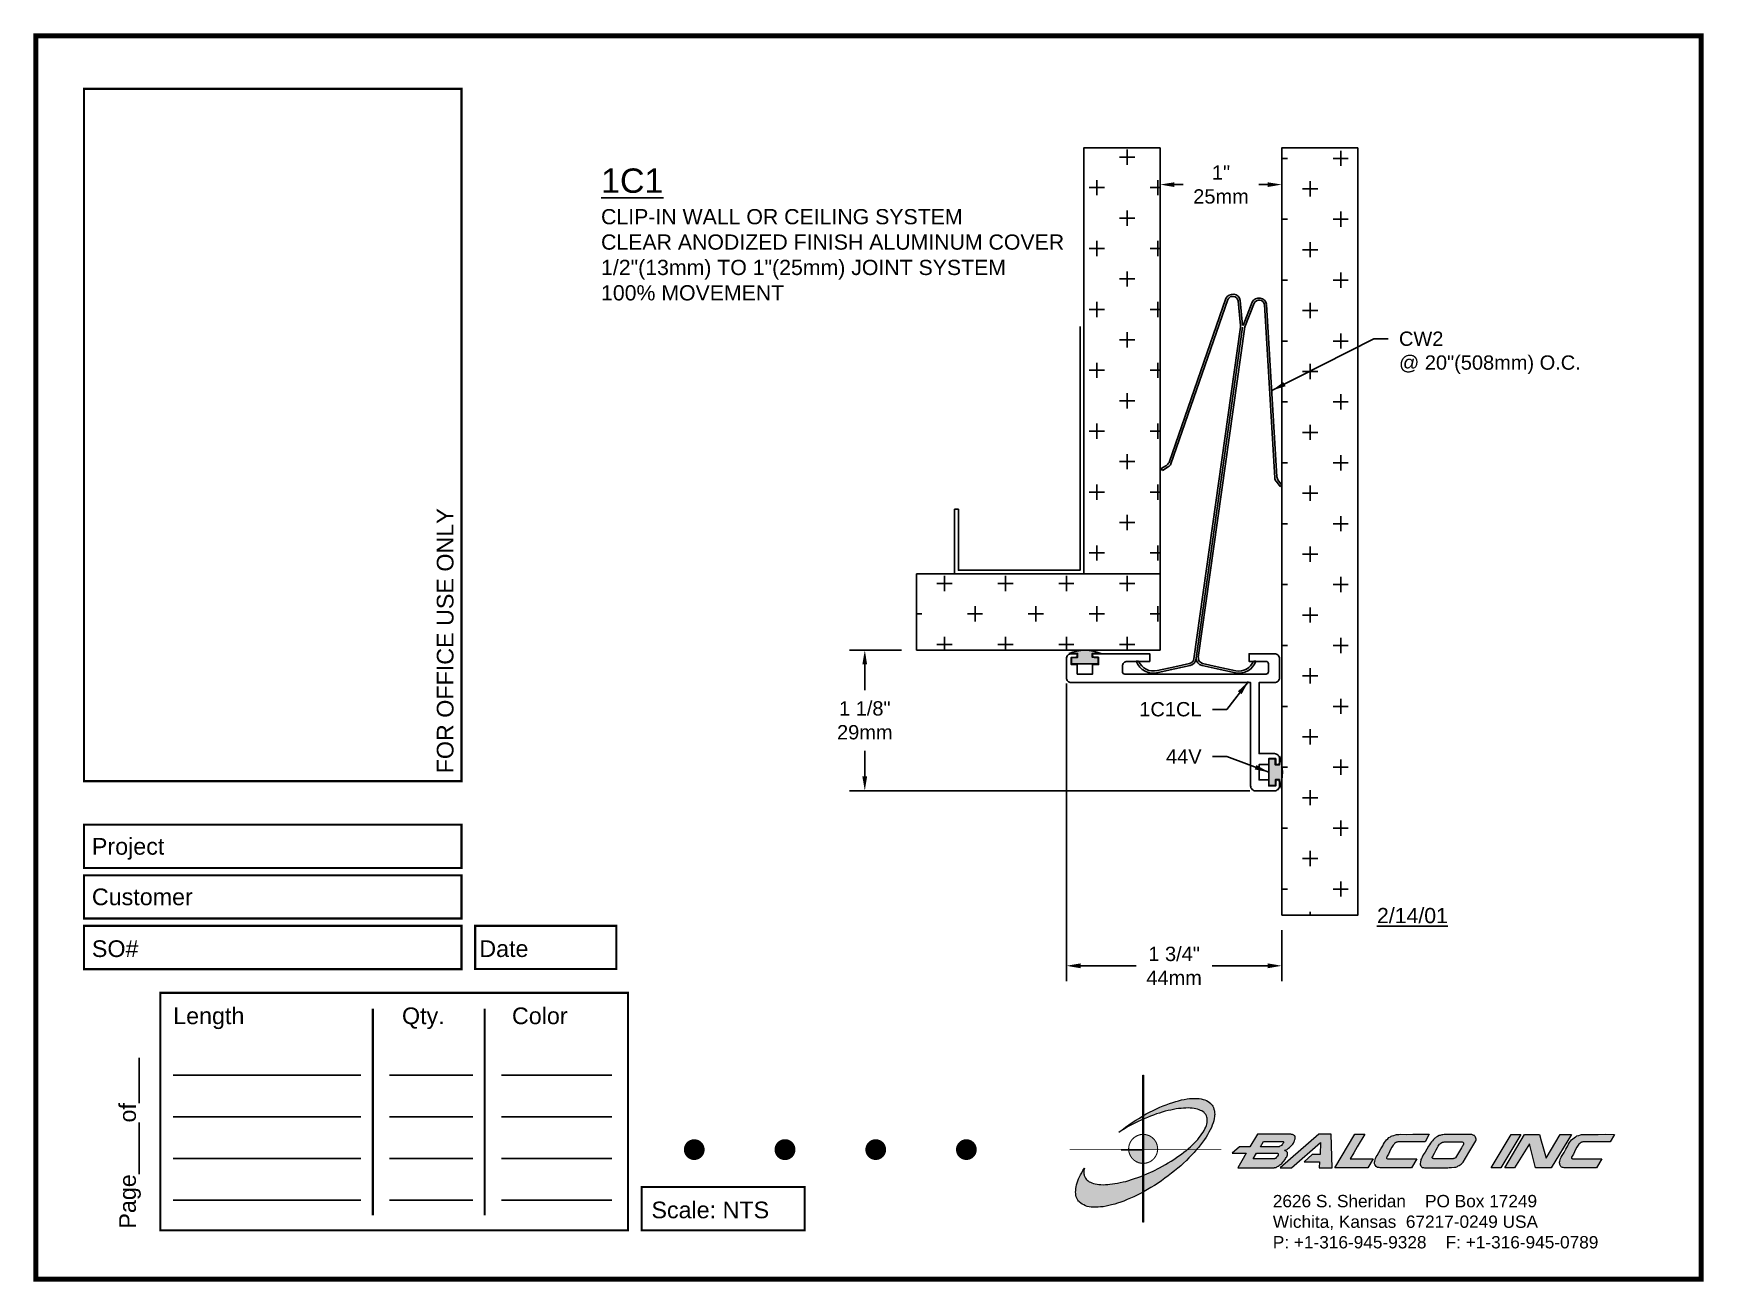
# Paper-space layout 'Layout1' of a CAD drawing. Header units: inches. Extents: x 0 to 10, y 0 to 7.5.
# The model-space entities are those that its viewports show. They can reach past a viewport. Long polylines and large blocks are cut down to what shows.
import ezdxf

# ---------------------------------------------------------------- set-up
doc = ezdxf.new("R2010")
doc.units = ezdxf.units.IN
doc.header["$MEASUREMENT"] = 0
for name, color, linetype in [('Anchors', 4, 'Continuous'), ('Border', 7, 'Continuous'), ('Conditions', 1, 'Continuous'), ('Dimensions', 3, 'Continuous'), ('Fillers', 2, 'Continuous'), ('Text', 2, 'Continuous')]:
    doc.layers.add(name, color=color, linetype=linetype)
doc.styles.add('Arial', font='arial.ttf')
doc.dimstyles.new('Arial', dxfattribs={"dimtxt": 0.1175, "dimasz": 0.1175, "dimexe": 0.125, "dimexo": 0.125, "dimgap": 0.09, "dimtad": 0, "dimtih": 1, "dimtoh": 1, "dimdec": 4, "dimzin": 0, "dimdsep": 46, "dimlunit": 4, "dimtxsty": 'Arial', "dimcen": 0.09, "dimadec": 0, "dimazin": 0, "dimtfac": 1, "dimtdec": 4, "dimtofl": 0, "dimtmove": 0, "dimatfit": 3, "dimfxl": 0, "dimfrac": 2, "dimtolj": 1, "dimtzin": 0, "dimarcsym": 0})

# ---------------------------------------------------------------- blocks, each defined once
blk = doc.blocks.new('CADlogo')
h = blk.add_hatch(color=256)
h.paths.add_polyline_path([(0.918, 1.81), (0.909, 1.81), (0.909, 1.322), (0.918, 1.327)])
h.paths.add_polyline_path([(0.918, 1.285), (0.909, 1.281), (0.909, 1.1), (0.918, 1.1)])
h.paths.add_polyline_path([(0.918, 0.917), (0.909, 0.917), (0.909, 0.762), (0.909, 0.753), (0.91, 0.753), (0.918, 0.753)])
h.paths.add_polyline_path([(0.918, 1.091), (0.918, 1.1), (0.91, 1.1), (0.909, 1.1), (0.909, 0.917), (0.918, 0.917), (0.918, 0.919), (0.915, 0.919)])
h.paths.add_polyline_path([(0.918, 0.412), (0.909, 0.407), (0.909, 0.049), (0.918, 0.049)])
h.paths.add_polyline_path([(0.918, 0.753), (0.909, 0.753), (0.909, 0.606), (0.918, 0.609)])
h.paths.add_polyline_path([(0.918, 0.609), (0.909, 0.606), (0.909, 0.407), (0.918, 0.412)])
h.paths.add_polyline_path([(0.918, 1.327), (0.909, 1.322), (0.909, 1.281), (0.918, 1.285)])
h = blk.add_hatch(color=175)
h.paths.add_polyline_path([(0.574, 0.51), (0.543, 0.506), (0.514, 0.502), (0.487, 0.499), (0.459, 0.499), (0.432, 0.497), (0.406, 0.499), (0.382, 0.5), (0.36, 0.502), (0.338, 0.508), (0.318, 0.511), (0.298, 0.519), (0.282, 0.526), (0.265, 0.533), (0.252, 0.543), (0.24, 0.553), (0.234, 0.559), (0.229, 0.564), (0.22, 0.577), (0.212, 0.592), (0.205, 0.607), (0.203, 0.616), (0.201, 0.627), (0.199, 0.643), (0.201, 0.66), (0.201, 0.671), (0.205, 0.682), (0.207, 0.694), (0.19, 0.667), (0.176, 0.641), (0.161, 0.616), (0.148, 0.59), (0.137, 0.566), (0.128, 0.543), (0.119, 0.519), (0.113, 0.495), (0.108, 0.473), (0.104, 0.451), (0.103, 0.44), (0.103, 0.429), (0.101, 0.409), (0.103, 0.391), (0.104, 0.38), (0.106, 0.371), (0.11, 0.352), (0.115, 0.336), (0.124, 0.318), (0.13, 0.31), (0.135, 0.301), (0.143, 0.294), (0.15, 0.286), (0.165, 0.274), (0.181, 0.263), (0.199, 0.254), (0.22, 0.244), (0.242, 0.237), (0.263, 0.232), (0.289, 0.228), (0.315, 0.226), (0.342, 0.226), (0.371, 0.226), (0.402, 0.23), (0.434, 0.233), (0.467, 0.239), (0.499, 0.246), (0.534, 0.254), (0.571, 0.263), (0.606, 0.275), (0.644, 0.286), (0.682, 0.301), (0.721, 0.318), (0.759, 0.334), (0.799, 0.352), (0.841, 0.371), (0.882, 0.393), (0.909, 0.407), (0.909, 0.606), (0.884, 0.596), (0.847, 0.583), (0.81, 0.57), (0.774, 0.559), (0.739, 0.548), (0.704, 0.537), (0.671, 0.53), (0.638, 0.522), (0.606, 0.515)])
h.paths.add_polyline_path([(1.18, 0.738), (1.109, 0.698), (1.034, 0.661), (0.957, 0.627), (0.918, 0.609), (0.918, 0.412), (0.924, 0.414), (0.964, 0.438), (1.006, 0.462), (1.05, 0.489), (1.092, 0.517), (1.134, 0.544), (1.174, 0.574), (1.215, 0.603), (1.253, 0.634), (1.291, 0.663), (1.328, 0.694), (1.365, 0.725), (1.399, 0.757), (1.432, 0.788), (1.463, 0.819), (1.494, 0.85), (1.524, 0.883), (1.554, 0.917), (1.44, 0.917), (1.429, 0.908), (1.401, 0.886), (1.374, 0.864), (1.343, 0.842), (1.312, 0.822), (1.28, 0.8), (1.248, 0.778), (1.215, 0.758)])
h.paths.add_polyline_path([(1.769, 1.382), (1.767, 1.393), (1.763, 1.404), (1.758, 1.422), (1.749, 1.441), (1.743, 1.45), (1.738, 1.457), (1.73, 1.464), (1.725, 1.472), (1.709, 1.485), (1.692, 1.496), (1.674, 1.506), (1.654, 1.514), (1.632, 1.521), (1.61, 1.527), (1.584, 1.53), (1.559, 1.532), (1.531, 1.532), (1.502, 1.532), (1.471, 1.53), (1.44, 1.527), (1.407, 1.521), (1.374, 1.514), (1.339, 1.505), (1.304, 1.496), (1.268, 1.485), (1.229, 1.472), (1.191, 1.457), (1.152, 1.442), (1.114, 1.426), (1.074, 1.408), (1.034, 1.388), (0.991, 1.367), (0.951, 1.346), (0.918, 1.327), (0.918, 1.285), (0.926, 1.289), (0.964, 1.305), (1.001, 1.32), (1.037, 1.333), (1.074, 1.346), (1.109, 1.356), (1.143, 1.367), (1.178, 1.378), (1.213, 1.386), (1.246, 1.393), (1.277, 1.4), (1.31, 1.406), (1.339, 1.41), (1.368, 1.413), (1.398, 1.417), (1.425, 1.417), (1.452, 1.419), (1.476, 1.417), (1.502, 1.415), (1.524, 1.413), (1.546, 1.408), (1.566, 1.404), (1.584, 1.397), (1.602, 1.389), (1.617, 1.382), (1.632, 1.373), (1.644, 1.362), (1.65, 1.356), (1.655, 1.351), (1.665, 1.338), (1.672, 1.325), (1.677, 1.309), (1.681, 1.294), (1.683, 1.278), (1.683, 1.261), (1.683, 1.252), (1.681, 1.243), (1.677, 1.225), (1.672, 1.207), (1.665, 1.186), (1.655, 1.166), (1.644, 1.146), (1.632, 1.126), (1.619, 1.106), (1.602, 1.084), (1.586, 1.062), (1.568, 1.04), (1.548, 1.018), (1.527, 0.996), (1.504, 0.974), (1.48, 0.952), (1.456, 0.93), (1.44, 0.917), (1.554, 0.917), (1.579, 0.945), (1.602, 0.976), (1.626, 1.007), (1.648, 1.038), (1.668, 1.067), (1.687, 1.097), (1.703, 1.128), (1.719, 1.155), (1.732, 1.185), (1.743, 1.212), (1.752, 1.239), (1.758, 1.252), (1.762, 1.265), (1.767, 1.291), (1.771, 1.314), (1.771, 1.327), (1.773, 1.338), (1.771, 1.362), (1.771, 1.373)])
h.paths.add_polyline_path([(0.867, 1.296), (0.825, 1.271), (0.781, 1.243), (0.741, 1.214), (0.701, 1.186), (0.66, 1.157), (0.622, 1.128), (0.675, 1.161), (0.732, 1.194), (0.79, 1.225), (0.82, 1.239), (0.851, 1.254), (0.909, 1.281), (0.909, 1.322)])
h = blk.add_hatch(color=256)
h.paths.add_polyline_path([(1.074, 0.991), (1.07, 1.001), (1.065, 1.011), (1.059, 1.021), (1.053, 1.03), (1.046, 1.038), (1.039, 1.047), (1.031, 1.054), (1.022, 1.062), (1.014, 1.068), (1.004, 1.074), (0.995, 1.08), (0.985, 1.085), (0.975, 1.089), (0.964, 1.093), (0.954, 1.096), (0.943, 1.098), (0.932, 1.099), (0.921, 1.1), (0.918, 1.1), (0.918, 0.917), (0.94, 0.917), (1.086, 0.917), (1.087, 0.927), (1.086, 0.938), (1.085, 0.949), (1.083, 0.96), (1.081, 0.97), (1.078, 0.981)])
h.paths.add_polyline_path([(0.909, 0.917), (0.739, 0.917), (0.74, 0.91), (0.741, 0.899), (0.743, 0.888), (0.746, 0.878), (0.75, 0.867), (0.754, 0.857), (0.758, 0.847), (0.764, 0.837), (0.77, 0.828), (0.776, 0.819), (0.783, 0.811), (0.791, 0.803), (0.799, 0.795), (0.808, 0.788), (0.817, 0.782), (0.826, 0.776), (0.836, 0.771), (0.846, 0.766), (0.856, 0.762), (0.867, 0.759), (0.877, 0.757), (0.888, 0.755), (0.899, 0.753), (0.909, 0.753)])
h.paths.add_polyline_path([(0.918, 1.1), (0.91, 1.1), (0.909, 1.1), (0.909, 0.917), (0.918, 0.917)])
h = blk.add_hatch(color=256)
h.paths.add_polyline_path([(2.148, 0.874), (2.098, 0.784), (2.049, 0.7), (2.484, 0.7), (2.491, 0.702), (2.501, 0.703), (2.508, 0.705), (2.512, 0.707), (2.517, 0.711), (2.532, 0.72), (2.546, 0.729), (2.554, 0.735), (2.563, 0.74), (2.572, 0.747), (2.581, 0.757), (2.59, 0.768), (2.599, 0.777), (2.616, 0.799), (2.623, 0.811), (2.63, 0.822), (2.636, 0.833), (2.641, 0.844), (2.645, 0.855), (2.647, 0.864), (2.647, 0.879), (2.645, 0.883), (2.641, 0.886), (2.638, 0.892), (2.629, 0.899), (2.619, 0.905), (2.612, 0.91), (2.64, 0.921), (2.658, 0.936), (2.669, 0.943), (2.678, 0.95), (2.694, 0.967), (2.702, 0.976), (2.709, 0.985), (2.716, 0.994), (2.722, 1.005), (2.727, 1.014), (2.731, 1.025), (2.735, 1.038), (2.736, 1.049), (2.738, 1.062), (2.738, 1.073), (2.733, 1.082), (2.727, 1.088), (2.72, 1.093), (2.713, 1.097), (2.704, 1.099), (2.694, 1.1), (2.685, 1.102), (2.674, 1.102), (2.285, 1.102), (2.195, 0.952), (2.069, 0.952), (1.981, 0.874)])
h.paths.add_polyline_path([(2.274, 0.874), (2.53, 0.874), (2.534, 0.865), (2.532, 0.852), (2.524, 0.841), (2.515, 0.828), (2.505, 0.815), (2.493, 0.81), (2.49, 0.808), (2.235, 0.808)], flags=16)
h.paths.add_polyline_path([(2.321, 0.952), (2.356, 1.014), (2.587, 1.014), (2.592, 1.014), (2.597, 1.014), (2.597, 1.003), (2.59, 0.991), (2.583, 0.98), (2.569, 0.966), (2.555, 0.958), (2.546, 0.952), (2.535, 0.952)], flags=16)
h.paths.add_polyline_path([(3.04, 1.002), (3.036, 0.859), (2.941, 0.859), (2.844, 0.773), (3.031, 0.773), (3.027, 0.7), (3.181, 0.7), (3.168, 1.102), (3.02, 1.102), (2.557, 0.7), (2.694, 0.7)])
h.paths.add_polyline_path([(3.214, 0.7), (3.611, 0.7), (3.675, 0.808), (3.397, 0.808), (3.441, 0.881), (3.483, 0.952), (3.574, 1.102), (3.454, 1.102)])
h.paths.add_polyline_path([(3.788, 0.965), (3.766, 0.927), (3.743, 0.885), (3.721, 0.846), (3.71, 0.83), (3.702, 0.811), (3.697, 0.795), (3.693, 0.778), (3.691, 0.769), (3.691, 0.76), (3.691, 0.749), (3.693, 0.74), (3.7, 0.727), (3.708, 0.716), (3.711, 0.714), (3.724, 0.705), (3.733, 0.702), (3.744, 0.702), (3.757, 0.7), (3.774, 0.7), (4.134, 0.7), (4.196, 0.808), (3.854, 0.808), (3.841, 0.808), (3.833, 0.816), (3.836, 0.826), (3.843, 0.841), (3.856, 0.864), (3.869, 0.892), (3.883, 0.921), (3.898, 0.949), (3.914, 0.972), (3.924, 0.983), (3.931, 0.992), (3.943, 1.002), (3.954, 1.008), (3.969, 1.011), (4.297, 1.011), (4.346, 1.102), (4.238, 1.102), (4.15, 1.102), (4.075, 1.1), (3.997, 1.102), (3.982, 1.1), (3.968, 1.1), (3.955, 1.099), (3.942, 1.097), (3.92, 1.089), (3.9, 1.082), (3.889, 1.078), (3.88, 1.073), (3.863, 1.062), (3.849, 1.049), (3.834, 1.035), (3.821, 1.018), (3.81, 1.002), (3.799, 0.983)])
h.paths.add_polyline_path([(4.509, 1.097), (4.496, 1.095), (4.485, 1.093), (4.476, 1.089), (4.465, 1.086), (4.447, 1.077), (4.43, 1.066), (4.421, 1.06), (4.414, 1.055), (4.399, 1.04), (4.386, 1.025), (4.372, 1.011), (4.361, 0.994), (4.35, 0.976), (4.337, 0.96), (4.317, 0.923), (4.297, 0.888), (4.275, 0.855), (4.26, 0.828), (4.255, 0.813), (4.247, 0.799), (4.244, 0.784), (4.242, 0.777), (4.24, 0.769), (4.238, 0.753), (4.238, 0.735), (4.246, 0.722), (4.251, 0.714), (4.253, 0.713), (4.257, 0.711), (4.262, 0.705), (4.269, 0.703), (4.278, 0.702), (4.289, 0.7), (4.564, 0.7), (4.571, 0.7), (4.584, 0.702), (4.613, 0.703), (4.648, 0.707), (4.664, 0.709), (4.677, 0.713), (4.686, 0.716), (4.694, 0.722), (4.705, 0.727), (4.717, 0.735), (4.73, 0.744), (4.741, 0.755), (4.752, 0.769), (4.781, 0.815), (4.833, 0.903), (4.906, 1.025), (4.908, 1.035), (4.908, 1.046), (4.906, 1.051), (4.906, 1.057), (4.9, 1.069), (4.893, 1.08), (4.889, 1.082), (4.888, 1.086), (4.88, 1.089), (4.873, 1.093), (4.866, 1.097), (4.856, 1.1), (4.846, 1.1), (4.844, 1.1), (4.73, 1.1), (4.626, 1.1), (4.58, 1.1), (4.542, 1.099), (4.524, 1.099)])
h.paths.add_polyline_path([(4.527, 1.011), (4.54, 1.011), (4.745, 1.011), (4.752, 1.003), (4.758, 0.998), (4.758, 0.985), (4.756, 0.98), (4.754, 0.974), (4.749, 0.965), (4.743, 0.956), (4.734, 0.941), (4.663, 0.821), (4.648, 0.812), (4.639, 0.81), (4.633, 0.808), (4.622, 0.808), (4.61, 0.808), (4.416, 0.808), (4.398, 0.808), (4.39, 0.813), (4.387, 0.813), (4.385, 0.819), (4.378, 0.825), (4.385, 0.832), (4.408, 0.877), (4.428, 0.914), (4.447, 0.945), (4.454, 0.96), (4.461, 0.971), (4.474, 0.986), (4.487, 0.996), (4.496, 1.002), (4.508, 1.009), (4.516, 1.009)], flags=16)
h.paths.add_polyline_path([(5.089, 0.698), (5.206, 0.698), (5.445, 1.1), (5.33, 1.099)])
h.paths.add_polyline_path([(5.489, 1.099), (5.252, 0.698), (5.37, 0.698), (5.548, 0.987), (5.621, 0.698), (5.811, 0.698), (6.055, 1.099), (5.919, 1.1), (5.749, 0.817), (5.709, 0.954), (5.691, 1.024), (5.672, 1.099)])
h.paths.add_polyline_path([(6.086, 1.06), (6.069, 1.047), (6.056, 1.035), (6.044, 1.018), (6.031, 1.002), (6.02, 0.983), (6.009, 0.965), (5.987, 0.925), (5.965, 0.885), (5.941, 0.846), (5.932, 0.828), (5.923, 0.811), (5.917, 0.795), (5.914, 0.778), (5.912, 0.769), (5.912, 0.758), (5.914, 0.749), (5.916, 0.738), (5.921, 0.725), (5.928, 0.716), (5.936, 0.709), (5.945, 0.705), (5.954, 0.702), (5.965, 0.7), (5.98, 0.7), (5.994, 0.7), (6.355, 0.7), (6.419, 0.806), (6.073, 0.806), (6.056, 0.811), (6.056, 0.821), (6.056, 0.826), (6.064, 0.841), (6.077, 0.864), (6.089, 0.892), (6.104, 0.919), (6.119, 0.947), (6.135, 0.972), (6.144, 0.983), (6.153, 0.992), (6.163, 1), (6.166, 1.003), (6.172, 1.005), (6.178, 1.008), (6.19, 1.011), (6.517, 1.011), (6.569, 1.1), (6.459, 1.102), (6.373, 1.1), (6.296, 1.1), (6.217, 1.1), (6.203, 1.1), (6.19, 1.099), (6.175, 1.099), (6.164, 1.095), (6.141, 1.089), (6.12, 1.082), (6.111, 1.077), (6.102, 1.073)])
blk.add_hatch(color=256).paths.add_polyline_path([(0.918, 0.609), (0.909, 0.606), (0.909, 0.407), (0.918, 0.412)])
for q in [(0.65, 0.917), (0.909, 0.648)]:
    blk.add_line((0.909, 0.917), q)
at = {"color": 7, "lineweight": 0}
for points in [[(0.909, 1.81), (0.918, 1.81), (0.918, 0.049), (0.909, 0.049), (0.909, 1.81)], [(2.738, 1.073), (2.733, 1.082), (2.727, 1.088), (2.72, 1.093), (2.713, 1.097), (2.704, 1.099), (2.694, 1.1), (2.685, 1.102), (2.674, 1.102), (2.285, 1.102), (2.195, 0.952), (2.069, 0.952), (1.981, 0.874), (2.148, 0.874), (2.098, 0.784), (2.049, 0.7), (2.484, 0.7), (2.491, 0.702), (2.501, 0.703), (2.508, 0.705), (2.512, 0.707), (2.517, 0.711), (2.532, 0.72), (2.546, 0.729), (2.554, 0.735), (2.563, 0.74), (2.572, 0.747), (2.581, 0.757), (2.59, 0.768), (2.599, 0.777), (2.616, 0.799), (2.623, 0.811), (2.63, 0.822), (2.636, 0.833), (2.641, 0.844), (2.645, 0.855), (2.647, 0.864), (2.647, 0.874), (2.647, 0.879), (2.645, 0.883), (2.641, 0.886), (2.638, 0.892), (2.629, 0.899), (2.619, 0.905), (2.612, 0.91), (2.64, 0.921), (2.658, 0.936), (2.669, 0.943), (2.678, 0.95), (2.694, 0.967), (2.702, 0.976), (2.709, 0.985), (2.716, 0.994), (2.722, 1.005), (2.727, 1.014), (2.731, 1.025), (2.735, 1.038), (2.736, 1.049), (2.738, 1.062), (2.738, 1.073), (2.738, 1.073)], [(2.587, 0.985), (2.583, 0.98), (2.572, 0.969), (2.565, 0.963), (2.555, 0.958), (2.546, 0.952), (2.535, 0.952), (2.321, 0.952), (2.356, 1.014), (2.587, 1.014), (2.592, 1.014), (2.594, 1.014), (2.596, 1.013), (2.597, 1.011), (2.597, 1.005), (2.596, 1), (2.59, 0.991), (2.587, 0.985), (2.587, 0.985)], [(3.027, 0.7), (3.181, 0.7), (3.168, 1.102), (3.02, 1.102), (2.557, 0.7), (2.694, 0.7), (3.04, 1.002), (3.036, 0.859), (3.038, 0.859), (2.941, 0.859), (2.844, 0.773), (3.031, 0.773), (3.027, 0.7), (3.027, 0.7)], [(3.214, 0.7), (3.454, 1.102), (3.574, 1.102), (3.483, 0.952), (3.441, 0.881), (3.397, 0.808), (3.675, 0.808), (3.611, 0.7), (3.214, 0.7), (3.214, 0.7)], [(3.969, 1.011), (3.96, 1.009), (3.955, 1.007), (3.949, 1.005), (3.946, 1.003), (3.94, 1), (3.931, 0.992), (3.924, 0.983), (3.914, 0.972), (3.898, 0.949), (3.883, 0.921), (3.869, 0.892), (3.856, 0.864), (3.843, 0.841), (3.836, 0.826), (3.834, 0.821), (3.834, 0.817), (3.836, 0.813), (3.839, 0.81), (3.847, 0.808), (3.854, 0.808), (4.196, 0.808), (4.134, 0.7), (3.774, 0.7), (3.757, 0.7), (3.744, 0.702), (3.733, 0.702), (3.724, 0.705), (3.715, 0.711), (3.711, 0.713), (3.708, 0.716), (3.7, 0.727), (3.693, 0.74), (3.691, 0.749), (3.691, 0.76), (3.691, 0.769), (3.693, 0.778), (3.697, 0.795), (3.702, 0.811), (3.71, 0.83), (3.721, 0.846), (3.743, 0.885), (3.766, 0.927), (3.788, 0.965), (3.799, 0.983), (3.81, 1.002), (3.821, 1.018), (3.834, 1.035), (3.849, 1.049), (3.863, 1.062), (3.88, 1.073), (3.889, 1.078), (3.9, 1.082), (3.92, 1.089), (3.942, 1.097), (3.955, 1.099), (3.968, 1.1), (3.982, 1.1), (3.997, 1.102), (4.075, 1.1), (4.15, 1.102), (4.238, 1.102), (4.346, 1.102), (4.297, 1.011), (3.969, 1.011), (3.969, 1.011)], [(4.846, 1.1), (4.844, 1.1), (4.73, 1.1), (4.626, 1.1), (4.58, 1.1), (4.542, 1.099), (4.524, 1.099), (4.509, 1.097), (4.496, 1.095), (4.485, 1.093), (4.476, 1.089), (4.465, 1.086), (4.447, 1.077), (4.43, 1.066), (4.421, 1.06), (4.414, 1.055), (4.399, 1.04), (4.386, 1.025), (4.372, 1.011), (4.361, 0.994), (4.35, 0.976), (4.337, 0.96), (4.317, 0.923), (4.297, 0.888), (4.275, 0.855), (4.26, 0.828), (4.255, 0.813), (4.247, 0.799), (4.244, 0.784), (4.242, 0.777), (4.24, 0.769), (4.238, 0.753), (4.238, 0.735), (4.246, 0.722), (4.251, 0.714), (4.253, 0.713), (4.257, 0.711), (4.262, 0.705), (4.269, 0.703), (4.278, 0.702), (4.289, 0.7), (4.564, 0.7), (4.571, 0.7), (4.584, 0.702), (4.613, 0.703), (4.648, 0.707), (4.664, 0.709), (4.677, 0.713), (4.686, 0.716), (4.694, 0.722), (4.705, 0.727), (4.717, 0.735), (4.73, 0.744), (4.741, 0.755), (4.752, 0.769), (4.781, 0.815), (4.833, 0.903), (4.906, 1.025), (4.908, 1.035), (4.908, 1.046), (4.906, 1.051), (4.906, 1.057), (4.9, 1.069), (4.897, 1.075), (4.893, 1.08), (4.889, 1.082), (4.888, 1.086), (4.88, 1.089), (4.873, 1.093), (4.866, 1.097), (4.856, 1.1), (4.846, 1.1), (4.846, 1.1)], [(4.734, 0.941), (4.663, 0.821), (4.653, 0.815), (4.646, 0.811), (4.639, 0.81), (4.633, 0.808), (4.622, 0.808), (4.61, 0.808), (4.416, 0.808), (4.403, 0.808), (4.396, 0.81), (4.39, 0.813), (4.388, 0.813), (4.386, 0.815), (4.385, 0.819), (4.383, 0.821), (4.383, 0.826), (4.383, 0.83), (4.385, 0.832), (4.408, 0.877), (4.428, 0.914), (4.447, 0.945), (4.454, 0.96), (4.461, 0.971), (4.471, 0.982), (4.478, 0.989), (4.487, 0.996), (4.496, 1.002), (4.505, 1.007), (4.511, 1.009), (4.516, 1.009), (4.527, 1.011), (4.54, 1.011), (4.743, 1.011), (4.749, 1.007), (4.752, 1.003), (4.756, 1), (4.758, 0.994), (4.758, 0.985), (4.756, 0.98), (4.754, 0.974), (4.749, 0.965), (4.743, 0.956), (4.734, 0.941), (4.734, 0.941)], [(5.089, 0.698), (5.33, 1.099), (5.445, 1.1), (5.206, 0.698), (5.091, 0.698), (5.089, 0.698), (5.089, 0.698)], [(5.811, 0.698), (5.621, 0.698), (5.548, 0.987), (5.37, 0.698), (5.252, 0.698), (5.489, 1.099), (5.672, 1.099), (5.691, 1.024), (5.709, 0.954), (5.749, 0.817), (5.919, 1.1), (6.055, 1.099), (5.811, 0.698), (5.811, 0.698)], [(6.19, 1.011), (6.181, 1.009), (6.175, 1.007), (6.172, 1.005), (6.166, 1.003), (6.163, 1), (6.153, 0.992), (6.144, 0.983), (6.135, 0.972), (6.119, 0.947), (6.104, 0.919), (6.089, 0.892), (6.077, 0.864), (6.064, 0.841), (6.056, 0.826), (6.056, 0.821), (6.056, 0.815), (6.058, 0.811), (6.062, 0.81), (6.067, 0.808), (6.077, 0.806), (6.419, 0.806), (6.355, 0.7), (5.994, 0.7), (5.98, 0.7), (5.965, 0.7), (5.954, 0.702), (5.945, 0.705), (5.936, 0.709), (5.932, 0.713), (5.928, 0.716), (5.921, 0.725), (5.916, 0.738), (5.914, 0.749), (5.912, 0.758), (5.912, 0.769), (5.914, 0.778), (5.917, 0.795), (5.923, 0.811), (5.932, 0.828), (5.941, 0.846), (5.965, 0.885), (5.987, 0.925), (6.009, 0.965), (6.02, 0.983), (6.031, 1.002), (6.044, 1.018), (6.056, 1.035), (6.069, 1.047), (6.086, 1.06), (6.102, 1.073), (6.111, 1.077), (6.12, 1.082), (6.141, 1.089), (6.164, 1.095), (6.175, 1.099), (6.19, 1.099), (6.203, 1.1), (6.217, 1.1), (6.296, 1.1), (6.373, 1.1), (6.459, 1.102), (6.569, 1.1), (6.517, 1.011), (6.19, 1.011), (6.19, 1.011)], [(2.484, 0.808), (2.235, 0.808), (2.274, 0.874), (2.524, 0.874), (2.53, 0.872), (2.532, 0.87), (2.533, 0.866), (2.533, 0.863), (2.532, 0.852), (2.524, 0.841), (2.515, 0.828), (2.506, 0.817), (2.501, 0.813), (2.493, 0.81), (2.49, 0.808), (2.486, 0.808), (2.484, 0.808), (2.484, 0.808)]]:
    blk.add_lwpolyline(points, dxfattribs=at)
at = {"color": 175, "lineweight": 0}
blk.add_lwpolyline([(1.758, 1.422), (1.763, 1.404), (1.767, 1.393), (1.769, 1.382), (1.771, 1.373), (1.771, 1.362), (1.773, 1.338), (1.771, 1.327), (1.771, 1.314), (1.767, 1.291), (1.762, 1.265), (1.758, 1.252), (1.752, 1.239), (1.743, 1.212), (1.732, 1.185), (1.719, 1.155), (1.703, 1.128), (1.687, 1.097), (1.668, 1.067), (1.648, 1.038), (1.626, 1.007), (1.602, 0.976), (1.579, 0.945), (1.551, 0.914), (1.524, 0.883), (1.494, 0.85), (1.463, 0.819), (1.432, 0.788), (1.399, 0.757), (1.365, 0.725), (1.328, 0.694), (1.291, 0.663), (1.253, 0.634), (1.215, 0.603), (1.174, 0.574), (1.134, 0.544), (1.092, 0.517), (1.05, 0.489), (1.006, 0.462), (0.964, 0.438), (0.924, 0.414), (0.882, 0.393), (0.841, 0.371), (0.799, 0.352), (0.759, 0.334), (0.721, 0.318), (0.682, 0.301), (0.644, 0.286), (0.606, 0.275), (0.571, 0.263), (0.534, 0.254), (0.499, 0.246), (0.467, 0.239), (0.434, 0.233), (0.402, 0.23), (0.371, 0.226), (0.342, 0.226), (0.315, 0.226), (0.289, 0.228), (0.263, 0.232), (0.242, 0.237), (0.22, 0.244), (0.199, 0.254), (0.181, 0.263), (0.165, 0.274), (0.15, 0.286), (0.143, 0.294), (0.135, 0.301), (0.13, 0.31), (0.124, 0.318), (0.115, 0.336), (0.11, 0.352), (0.106, 0.371), (0.104, 0.38), (0.103, 0.391), (0.101, 0.409), (0.103, 0.429), (0.103, 0.44), (0.104, 0.451), (0.108, 0.473), (0.113, 0.495), (0.119, 0.519), (0.128, 0.543), (0.137, 0.566), (0.148, 0.59), (0.161, 0.616), (0.176, 0.641), (0.19, 0.667), (0.207, 0.694), (0.205, 0.682), (0.201, 0.671), (0.201, 0.66), (0.199, 0.649), (0.199, 0.638), (0.201, 0.627), (0.203, 0.616), (0.205, 0.607), (0.212, 0.592), (0.22, 0.577), (0.229, 0.564), (0.234, 0.559), (0.24, 0.553), (0.252, 0.543), (0.265, 0.533), (0.282, 0.526), (0.298, 0.519), (0.318, 0.511), (0.338, 0.508), (0.36, 0.502), (0.382, 0.5), (0.406, 0.499), (0.432, 0.497), (0.459, 0.499), (0.487, 0.499), (0.514, 0.502), (0.543, 0.506), (0.574, 0.51), (0.606, 0.515), (0.638, 0.522), (0.671, 0.53), (0.704, 0.537), (0.739, 0.548), (0.774, 0.559), (0.81, 0.57), (0.847, 0.583), (0.884, 0.596), (0.92, 0.61), (0.957, 0.627), (1.034, 0.661), (1.109, 0.698), (1.18, 0.738), (1.215, 0.758), (1.248, 0.778), (1.28, 0.8), (1.312, 0.822), (1.343, 0.842), (1.374, 0.864), (1.401, 0.886), (1.429, 0.908), (1.456, 0.93), (1.48, 0.952), (1.504, 0.974), (1.527, 0.996), (1.548, 1.018), (1.568, 1.04), (1.586, 1.062), (1.602, 1.084), (1.619, 1.106), (1.632, 1.126), (1.644, 1.146), (1.655, 1.166), (1.665, 1.186), (1.672, 1.207), (1.677, 1.225), (1.681, 1.243), (1.683, 1.252), (1.683, 1.261), (1.683, 1.278), (1.681, 1.294), (1.677, 1.309), (1.672, 1.325), (1.665, 1.338), (1.655, 1.351), (1.65, 1.356), (1.644, 1.362), (1.632, 1.373), (1.617, 1.382), (1.602, 1.389), (1.584, 1.397), (1.566, 1.404), (1.546, 1.408), (1.524, 1.413), (1.502, 1.415), (1.476, 1.417), (1.452, 1.419), (1.425, 1.417), (1.398, 1.417), (1.368, 1.413), (1.339, 1.41), (1.31, 1.406), (1.277, 1.4), (1.246, 1.393), (1.213, 1.386), (1.178, 1.378), (1.143, 1.367), (1.109, 1.356), (1.074, 1.346), (1.037, 1.333), (1.001, 1.32), (0.964, 1.305), (0.926, 1.289), (0.851, 1.254), (0.82, 1.239), (0.79, 1.225), (0.732, 1.194), (0.675, 1.161), (0.622, 1.128), (0.66, 1.157), (0.701, 1.186), (0.741, 1.214), (0.781, 1.243), (0.825, 1.271), (0.867, 1.296), (0.909, 1.322), (0.951, 1.346), (0.991, 1.367), (1.034, 1.388), (1.074, 1.408), (1.114, 1.426), (1.152, 1.442), (1.191, 1.457), (1.229, 1.472), (1.268, 1.485), (1.304, 1.496), (1.339, 1.505), (1.374, 1.514), (1.407, 1.521), (1.44, 1.527), (1.471, 1.53), (1.502, 1.532), (1.531, 1.532), (1.559, 1.532), (1.584, 1.53), (1.61, 1.527), (1.632, 1.521), (1.654, 1.514), (1.674, 1.506), (1.692, 1.496), (1.709, 1.485), (1.725, 1.472), (1.73, 1.464), (1.738, 1.457), (1.743, 1.45), (1.749, 1.441), (1.758, 1.422), (1.758, 1.422)], dxfattribs=at)
at = {"color": 7, "lineweight": 0, "const_width": 0.0128}
blk.add_lwpolyline([(1.087, 0.927), (1.086, 0.938), (1.085, 0.949), (1.083, 0.96), (1.081, 0.97), (1.078, 0.981), (1.074, 0.991), (1.07, 1.001), (1.065, 1.011), (1.059, 1.021), (1.053, 1.03), (1.046, 1.038), (1.039, 1.047), (1.031, 1.054), (1.022, 1.062), (1.014, 1.068), (1.004, 1.074), (0.995, 1.08), (0.985, 1.085), (0.975, 1.089), (0.964, 1.093), (0.954, 1.096), (0.943, 1.098), (0.932, 1.099), (0.921, 1.1), (0.91, 1.1), (0.899, 1.1), (0.888, 1.099), (0.877, 1.097), (0.867, 1.094), (0.856, 1.091), (0.846, 1.087), (0.836, 1.082), (0.826, 1.077), (0.817, 1.071), (0.808, 1.065), (0.799, 1.058), (0.791, 1.05), (0.783, 1.043), (0.776, 1.034), (0.77, 1.025), (0.764, 1.016), (0.758, 1.006), (0.754, 0.996), (0.75, 0.986), (0.746, 0.976), (0.743, 0.965), (0.741, 0.954), (0.74, 0.943), (0.739, 0.932), (0.739, 0.921), (0.74, 0.91), (0.741, 0.899), (0.743, 0.888), (0.746, 0.878), (0.75, 0.867), (0.754, 0.857), (0.758, 0.847), (0.764, 0.837), (0.77, 0.828), (0.776, 0.819), (0.783, 0.811), (0.791, 0.803), (0.799, 0.795), (0.808, 0.788), (0.817, 0.782), (0.826, 0.776), (0.836, 0.771), (0.846, 0.766), (0.856, 0.762), (0.867, 0.759), (0.877, 0.757), (0.888, 0.755), (0.899, 0.753), (0.91, 0.753), (0.921, 0.753), (0.932, 0.754), (0.943, 0.756), (0.954, 0.758), (0.964, 0.761), (0.975, 0.764), (0.985, 0.769), (0.995, 0.773), (1.004, 0.779), (1.014, 0.785), (1.022, 0.792), (1.031, 0.799), (1.039, 0.807), (1.046, 0.815), (1.053, 0.824), (1.059, 0.833), (1.065, 0.842), (1.07, 0.852), (1.074, 0.862), (1.078, 0.872), (1.081, 0.883), (1.083, 0.894), (1.085, 0.905), (1.086, 0.916), (1.087, 0.927)], dxfattribs=at)
at = {"color": 7, "lineweight": 0}
blk.add_lwpolyline([(1.853, 0.917, 0.0091, 0.0091, 0), (0.029, 0.917, 0.00366, 0.00366, 0), (0.029, 0.917, 0.00366, 0.00366, 0)], format="xyseb", dxfattribs=at)
blk = doc.blocks.new('ACADlogo')
blk.add_blockref('CADlogo', (-0.011, 7.152))
blk = doc.blocks.new('ejccornerdetailsheet')
at = {"layer": 'Border', "color": 253}
for p, q in [((0.823, 1.224), (1.95, 1.224)), ((2.122, 1.224), (2.622, 1.224)), ((2.794, 1.224), (3.457, 1.224)), ((0.823, 0.974), (1.95, 0.974)), ((2.122, 0.974), (2.622, 0.974)), ((2.794, 0.974), (3.457, 0.974)), ((0.823, 0.724), (1.95, 0.724)), ((2.122, 0.724), (2.622, 0.724)), ((2.794, 0.724), (3.457, 0.724)), ((0.823, 0.474), (1.95, 0.474)), ((2.122, 0.474), (2.622, 0.474)), ((2.794, 0.474), (3.457, 0.474))]:
    blk.add_line(p, q, dxfattribs=at)
at = {"layer": 'Border'}
for points, const_width in [([(0, 7.461), (9.993, 7.461), (9.993, 0), (0, 0)], 0.03), ([(0.289, 7.143), (2.554, 7.143), (2.554, 2.988), (0.289, 2.988)], 0.0125), ([(0.289, 2.727), (2.554, 2.727), (2.554, 2.467), (0.289, 2.467)], 0.0125), ([(0.289, 2.423), (2.554, 2.423), (2.554, 2.164), (0.289, 2.164)], 0.0125), ([(0.289, 2.12), (2.554, 2.12), (2.554, 1.86), (0.289, 1.86)], 0.0125), ([(2.636, 1.861), (2.636, 2.12), (3.484, 2.12), (3.484, 1.861)], 0.0125), ([(3.554, 0.292), (0.747, 0.292), (0.747, 1.718), (3.554, 1.718)], 0.0125), ([(3.635, 0.552), (4.614, 0.552), (4.614, 0.293), (3.635, 0.293)], 0.0125)]:
    blk.add_lwpolyline(points, close=True, dxfattribs=dict(at, const_width=const_width))
at = {"layer": 'Border', "const_width": 0.0125}
for points in [[(2.022, 1.623), (2.022, 0.382)], [(2.693, 1.623), (2.693, 0.382)]]:
    blk.add_lwpolyline(points, dxfattribs=at)
at = {"layer": 'Border', "color": 175, "const_width": 0.0625}
for points in [[(3.92, 0.777, 1), (3.982, 0.777, 1)], [(4.464, 0.777, 1), (4.527, 0.777, 1)], [(5.009, 0.777, 1), (5.071, 0.777, 1)], [(5.553, 0.777, 1), (5.615, 0.777, 1)]]:
    blk.add_lwpolyline(points, format="xyb", close=True, dxfattribs=at)
at = {"layer": 'Border', "xscale": 0.5, "yscale": 0.5, "zscale": 0.5}
blk.add_blockref('ACADlogo', (6.194, -3.258), dxfattribs=at)
at = {"layer": 'Border', "style": 'Arial'}
for s, p in [('FOR OFFICE USE ONLY', (2.506, 3.035)), ('Page%%u        %%uof%%u       ', (0.6, 0.303))]:
    blk.add_text(s, height=0.1, rotation=90, dxfattribs=at).set_placement(p)
for s, p in [('Project', (0.336, 2.547)), ('Customer', (0.336, 2.244)), ('SO#', (0.336, 1.933)), ('Date', (2.661, 1.933)), ('Length', (0.824, 1.53)), ('Qty.', (2.197, 1.53)), ('Color', (2.857, 1.53)), ('Scale: NTS', (3.694, 0.365))]:
    blk.add_text(s, height=0.1, dxfattribs=at).set_placement(p)
at = {"layer": 'Border', "insert": (7.423, 0.505), "char_height": 0.074, "width": 2.3438, "attachment_point": 1, "style": 'Arial'}
blk.add_mtext('2626 S. Sheridan    PO Box 17249\\PWichita, Kansas  67217-0249 USA \\PP: +1-316-945-9328    F: +1-316-945-0789', dxfattribs=at)
blk = doc.blocks.new('CW2MOD')
for p, q in [((-0.51, 0.032), (-0.505, 0.03)), ((-0.505, 0.03), (-0.491, 0.03)), ((-0.335, 0.108), (-0.192, 0.077)), ((-0.192, 0.095), (-0.33, 0.125)), ((-0.067, 0.067), (-0.192, 0.095)), ((-0.192, 0.077), (-0.072, 0.05)), ((-0.037, 0.013), (0.346, -2.712)), ((0.363, -2.711), (-0.018, 0.006)), ((0.381, -2.714), (0, 0)), ((0.156, 0.095), (0.031, 0.067)), ((0.035, 0.05), (0.156, 0.077)), ((0.305, 0.128), (0.156, 0.095)), ((0.156, 0.077), (0.308, 0.111)), ((0.455, 0.03), (0.468, 0.03)), ((0.468, 0.03), (0.473, 0.031)), ((0.628, -1.475), (0.543, -2.897)), ((0.56, -2.899), (0.645, -1.482)), ((0.673, -1.402), (0.641, -1.444)), ((0.658, -1.451), (0.687, -1.413)), ((0.687, -1.413), (0.673, -1.402)), ((-0.295, -1.536), (-0.304, -1.552)), ((-0.304, -1.552), (-0.262, -1.577)), ((-0.248, -1.564), (-0.295, -1.536)), ((-0.239, -1.601), (0.226, -2.946)), ((0.242, -2.939), (-0.225, -1.589)), ((0.346, -2.726), (0.327, -2.927)), ((0.344, -2.93), (0.364, -2.726)), ((0.367, -2.725), (0.442, -2.916)), ((0.458, -2.909), (0.381, -2.714))]:
    blk.add_line(p, q)
for centre, radius, start, end in [((-0.368, -0.021), 0.151, 75.2459, 159.7414), ((-0.368, -0.021), 0.133, 75.5886, 157.6097), ((-0.081, 0.006), 0.045, 7.9931, 77.5317), ((-0.081, 0.006), 0.0625, 360, 77.5317), ((0.044, 0.006), 0.0625, 102.4683, 180), ((0.045, 0.006), 0.045, 102.4683, 188.0002), ((0.331, -0.021), 0.151, 20.2592, 100.2436), ((0.331, -0.021), 0.133, 22.3695, 99.8795), ((0.69, -1.482), 0.0625, 142.2182, 173.1654), ((0.707, -1.489), 0.0625, 142.2182, 173.1654), ((-0.295, -1.63), 0.0625, 27.7005, 58.6477), ((-0.28, -1.618), 0.0625, 27.7005, 58.6477), ((0.284, -2.72), 0.0625, 354.4943, 8), ((0.283, -2.92), 0.0624, 204.5634, 350.4477), ((0.282, -2.92), 0.0449, 205.5281, 350.4719), ((0.499, -2.889), 0.0627, 206.1978, 350.3829), ((0.499, -2.889), 0.045, 205.7808, 350.2192)]:
    blk.add_arc(centre, radius, start, end)
blk = doc.blocks.new('44v')
blk.add_hatch(color=256).paths.add_polyline_path([(0.11, 0), (-0.11, 0), (-0.11, -0.053), (-0.06, -0.053), (-0.06, -0.086), (-0.13, -0.086, 0.199136), (0.131, -0.086), (0.061, -0.086), (0.061, -0.054), (0.11, -0.054)])
blk.add_lwpolyline([(-0.13, -0.086), (-0.06, -0.086), (-0.06, -0.053), (-0.11, -0.053), (-0.11, 0), (0.11, 0), (0.11, -0.054), (0.061, -0.054), (0.061, -0.086), (0.131, -0.086, -0.199136)], format="xyb", close=True)
blk = doc.blocks.new('*D3')
at = {"layer": 'Defpoints', "color": 0}
for p in [(4.06, 2.564), (5.83, 0.537), (5.83, 0.12)]:
    blk.add_point(p, dxfattribs=at)
at = {"layer": 'Dimensions', "color": 0, "lineweight": -2}
for p, q in [((4.06, 2.439), (4.06, -0.005)), ((5.83, 0.412), (5.83, -0.005)), ((4.178, 0.12), (4.633, 0.12)), ((5.712, 0.12), (5.257, 0.12))]:
    blk.add_line(p, q, dxfattribs=at)
at = {"layer": 'Dimensions', "color": 0}
for points in [[(4.178, 0.14), (4.178, 0.1), (4.06, 0.12)], [(5.712, 0.14), (5.712, 0.1), (5.83, 0.12)]]:
    blk.add_solid(points, dxfattribs=at)
at = {"layer": 'Dimensions', "color": 0, "insert": (4.945, 0.12), "char_height": 0.1175, "attachment_point": 5, "style": 'Arial'}
blk.add_mtext('\\A1;1 3/4"\\P44mm', dxfattribs=at)
blk = doc.blocks.new('*D4')
at = {"layer": 'Defpoints', "color": 0}
for p in [(4.83, 6.837), (5.83, 6.837), (5.83, 6.535)]:
    blk.add_point(p, dxfattribs=at)
at = {"layer": 'Dimensions', "color": 0, "lineweight": -2}
for p, q in [((4.83, 6.712), (4.83, 6.41)), ((5.83, 6.712), (5.83, 6.41)), ((4.947, 6.535), (5.019, 6.535)), ((5.712, 6.535), (5.64, 6.535))]:
    blk.add_line(p, q, dxfattribs=at)
at = {"layer": 'Dimensions', "color": 0}
for points in [[(4.947, 6.554), (4.947, 6.515), (4.83, 6.535)], [(5.712, 6.554), (5.712, 6.515), (5.83, 6.535)]]:
    blk.add_solid(points, dxfattribs=at)
at = {"layer": 'Dimensions', "color": 0, "insert": (5.33, 6.535), "char_height": 0.1175, "attachment_point": 5, "style": 'Arial'}
blk.add_mtext('\\A1;1"\\P25mm', dxfattribs=at)
blk = doc.blocks.new('*D5')
at = {"layer": 'Defpoints', "color": 0}
for p in [(2.83, 2.712), (2.405, 1.557), (5.692, 1.557)]:
    blk.add_point(p, dxfattribs=at)
at = {"layer": 'Dimensions', "color": 0, "lineweight": -2}
for p, q in [((2.705, 2.712), (2.28, 2.712)), ((2.405, 2.595), (2.405, 2.384)), ((2.405, 1.675), (2.405, 1.886)), ((5.567, 1.557), (2.28, 1.557))]:
    blk.add_line(p, q, dxfattribs=at)
at = {"layer": 'Dimensions', "color": 0}
for points in [[(2.385, 2.595), (2.424, 2.595), (2.405, 2.712)], [(2.385, 1.675), (2.424, 1.675), (2.405, 1.557)]]:
    blk.add_solid(points, dxfattribs=at)
at = {"layer": 'Dimensions', "color": 0, "insert": (2.405, 2.135), "char_height": 0.1175, "attachment_point": 5, "style": 'Arial'}
blk.add_mtext('\\A1;1 1/8"\\P29mm', dxfattribs=at)
blk = doc.blocks.new('1C1PART')
blk.add_lwpolyline([(5.795, 1.647), (5.795, 1.647, -0.414214), (5.81, 1.632), (5.81, 1.597, -0.414214), (5.77, 1.557), (5.613, 1.557, -0.414214), (5.573, 1.597), (5.573, 2.445), (4.1, 2.445, -0.414214), (4.06, 2.485), (4.06, 2.642, -0.414214), (4.1, 2.682), (4.135, 2.682, -0.414214), (4.15, 2.667, -0.414214), (4.135, 2.652), (4.1, 2.652), (4.1, 2.594), (4.15, 2.594), (4.15, 2.515), (4.275, 2.515), (4.275, 2.594), (4.325, 2.594), (4.325, 2.652), (4.29, 2.652, -0.414214), (4.275, 2.667), (4.275, 2.668, -0.414214), (4.289, 2.682), (4.745, 2.682), (4.745, 2.62), (4.56, 2.62, 0.414214), (4.52, 2.58), (4.52, 2.535, 0.414214), (4.54, 2.515), (5.7, 2.515, 0.414214), (5.72, 2.535), (5.72, 2.6, 0.414214), (5.7, 2.62), (5.56, 2.62), (5.56, 2.682), (5.77, 2.682, -0.414214), (5.81, 2.642), (5.81, 2.485, -0.414214), (5.77, 2.445), (5.643, 2.445), (5.643, 1.862), (5.77, 1.862, -0.414214), (5.81, 1.822), (5.81, 1.786, -0.414214), (5.796, 1.772), (5.795, 1.772, -0.414214), (5.78, 1.787), (5.78, 1.822), (5.722, 1.822), (5.722, 1.772), (5.643, 1.772), (5.643, 1.647), (5.722, 1.647), (5.722, 1.597), (5.78, 1.597), (5.78, 1.632, -0.414214)], format="xyb", close=True)

msp = doc.modelspace()

# ---------------------------------------------------------------- hatches: boundary and pattern name
at = {"layer": 'Conditions'}
h = msp.add_hatch(dxfattribs=at)
h.set_pattern_fill('CROSS', color=256, style=0)
h.set_pattern_definition([(360, (-0.75242, 8.0095), (0.25, -0.25), [0.125, -0.375]), (270, (-0.68992, 8.072), (-0.25, -0.25), [0.125, -0.375])])
h.paths.add_polyline_path([(4.82959, 2.71232), (2.82959, 2.71232), (2.82959, 3.33732), (4.82959, 3.33732)])
h.paths.add_polyline_path([(4.82959, 3.33732), (4.20459, 3.33732), (4.20459, 5.36857), (4.20459, 6.83732), (4.82959, 6.83732)])
h = msp.add_hatch(dxfattribs=at)
h.set_pattern_fill('CROSS', color=256, style=0)
h.paths.add_polyline_path([(6.45459, 6.83732), (5.82959, 6.83732), (5.82959, 0.537), (6.45459, 0.537)])

# ---------------------------------------------------------------- linework, layer by layer
for points in [[(4.82959, 6.83732), (4.82959, 3.33732), (4.20459, 3.33732), (4.20459, 6.83732), (4.82959, 6.83732)], [(6.45459, 6.83732), (6.45459, 0.537), (5.82959, 0.537), (5.82959, 6.83732), (6.45459, 6.83732)], [(4.20459, 5.36857), (4.20459, 3.33732), (3.14209, 3.33732), (3.14209, 3.86857), (3.17334, 3.86857), (3.17334, 3.36857), (4.17334, 3.36857), (4.17334, 5.36857)], [(4.82959, 3.33732), (4.82959, 2.71232), (2.82959, 2.71232), (2.82959, 3.33732), (4.82959, 3.33732)]]:
    msp.add_lwpolyline(points, dxfattribs=at)

# ---------------------------------------------------------------- block references
msp.add_blockref('1C1PART', (0, 0))
at = {"layer": 'Anchors', "xscale": -1, "rotation": 180}
msp.add_blockref('CW2MOD', (5.14368, 2.65249), dxfattribs=at)
at = {"layer": 'Fillers', "xscale": -1}
for p, rotation in [((4.21235, 2.59913), 180), ((5.72304, 1.71019), 89.99999999999999)]:
    msp.add_blockref('44v', p, dxfattribs=dict(at, rotation=rotation))

# ---------------------------------------------------------------- texts
at = {"layer": 'Text', "attachment_point": 1, "style": 'Arial'}
for s, insert, char_height, width in [('{\\L1C1\\P\\H0.625x;\\lCLIP-IN WALL OR CEILING SYSTEM\\PCLEAR ANODIZED FINISH ALUMINUM COVER\\P1/2"(13mm) TO 1"(25mm) JOINT SYSTEM\\P100% MOVEMENT}', (0.23904, 6.66736), 0.2, 5.8125), ('{\\L2/14/01}', (6.61086, 0.59514), 0.125, 0.6875)]:
    msp.add_mtext(s, dxfattribs=dict(at, insert=insert, char_height=char_height, width=width))
at = {"layer": 'Text', "char_height": 0.1175, "style": 'Arial'}
for s, insert, attachment_point in [('CW2\\P@ 20"(508mm) O.C.', (6.79149, 5.32829), 1), ('\\A1;1C1CL', (5.17, 2.16673), 9), ('\\A1;44V', (5.17064, 1.78033), 9)]:
    msp.add_mtext(s, dxfattribs=dict(at, insert=insert, attachment_point=attachment_point))

# ---------------------------------------------------------------- dimensions: what is measured, and where the dimension line sits
at = {"layer": 'Dimensions'}
dim = msp.add_linear_dim(base=(5.82959, 6.53456), p1=(4.82959, 6.83732), p2=(5.82959, 6.83732), text='<>\\P25mm', dimstyle='Arial', dxfattribs=at)
dim.commit()
dim.dimension.update_dxf_attribs({"geometry": '*D4', "text_midpoint": (5.32959, 6.53456), "dimtype": 160})
dim = msp.add_linear_dim(base=(2.4047, 1.55703), p1=(2.82959, 2.71232), p2=(5.69191, 1.55703), angle=90, text='<>\\P29mm', dimstyle='Arial', dxfattribs=at)
dim.commit()
dim.dimension.update_dxf_attribs({"geometry": '*D5', "text_midpoint": (2.4047, 2.13468)})
dim = msp.add_linear_dim(base=(5.82959, 0.12006), p1=(4.06041, 2.56353), p2=(5.82959, 0.537), text='<>\\P44mm', dimstyle='Arial', dxfattribs=at)
dim.commit()
dim.dimension.update_dxf_attribs({"geometry": '*D3', "text_midpoint": (4.945, 0.12006)})

# ---------------------------------------------------------------- leaders
at = {"layer": 'Text', "annotation_type": 0, "has_hookline": 1}
for points, hookline_direction, text_width in [([(5.74655, 4.84302), (6.58399, 5.26954), (6.70149, 5.26954)], 0, 1.46963), ([(5.55575, 2.4548), (5.3775, 2.22548), (5.26, 2.22548)], 1, 0.48723), ([(5.72367, 1.70912), (5.37814, 1.83908), (5.26064, 1.83908)], 1, 0.2887)]:
    msp.add_leader(points, dimstyle='Arial', dxfattribs=dict(at, hookline_direction=hookline_direction, text_width=text_width))

psp = doc.layouts.get("Layout1")

# ---------------------------------------------------------------- block references
psp.add_blockref('ejccornerdetailsheet', (0, 0))

# ---------------------------------------------------------------- viewports
at = {"layer": '0'}
psp.add_viewport(center=(4.997, 3.73), size=(9.993, 7.46055), view_center_point=(2.43582, 2.65118), view_height=10.2083963, dxfattribs=at)

doc.saveas('drawing.dxf')
